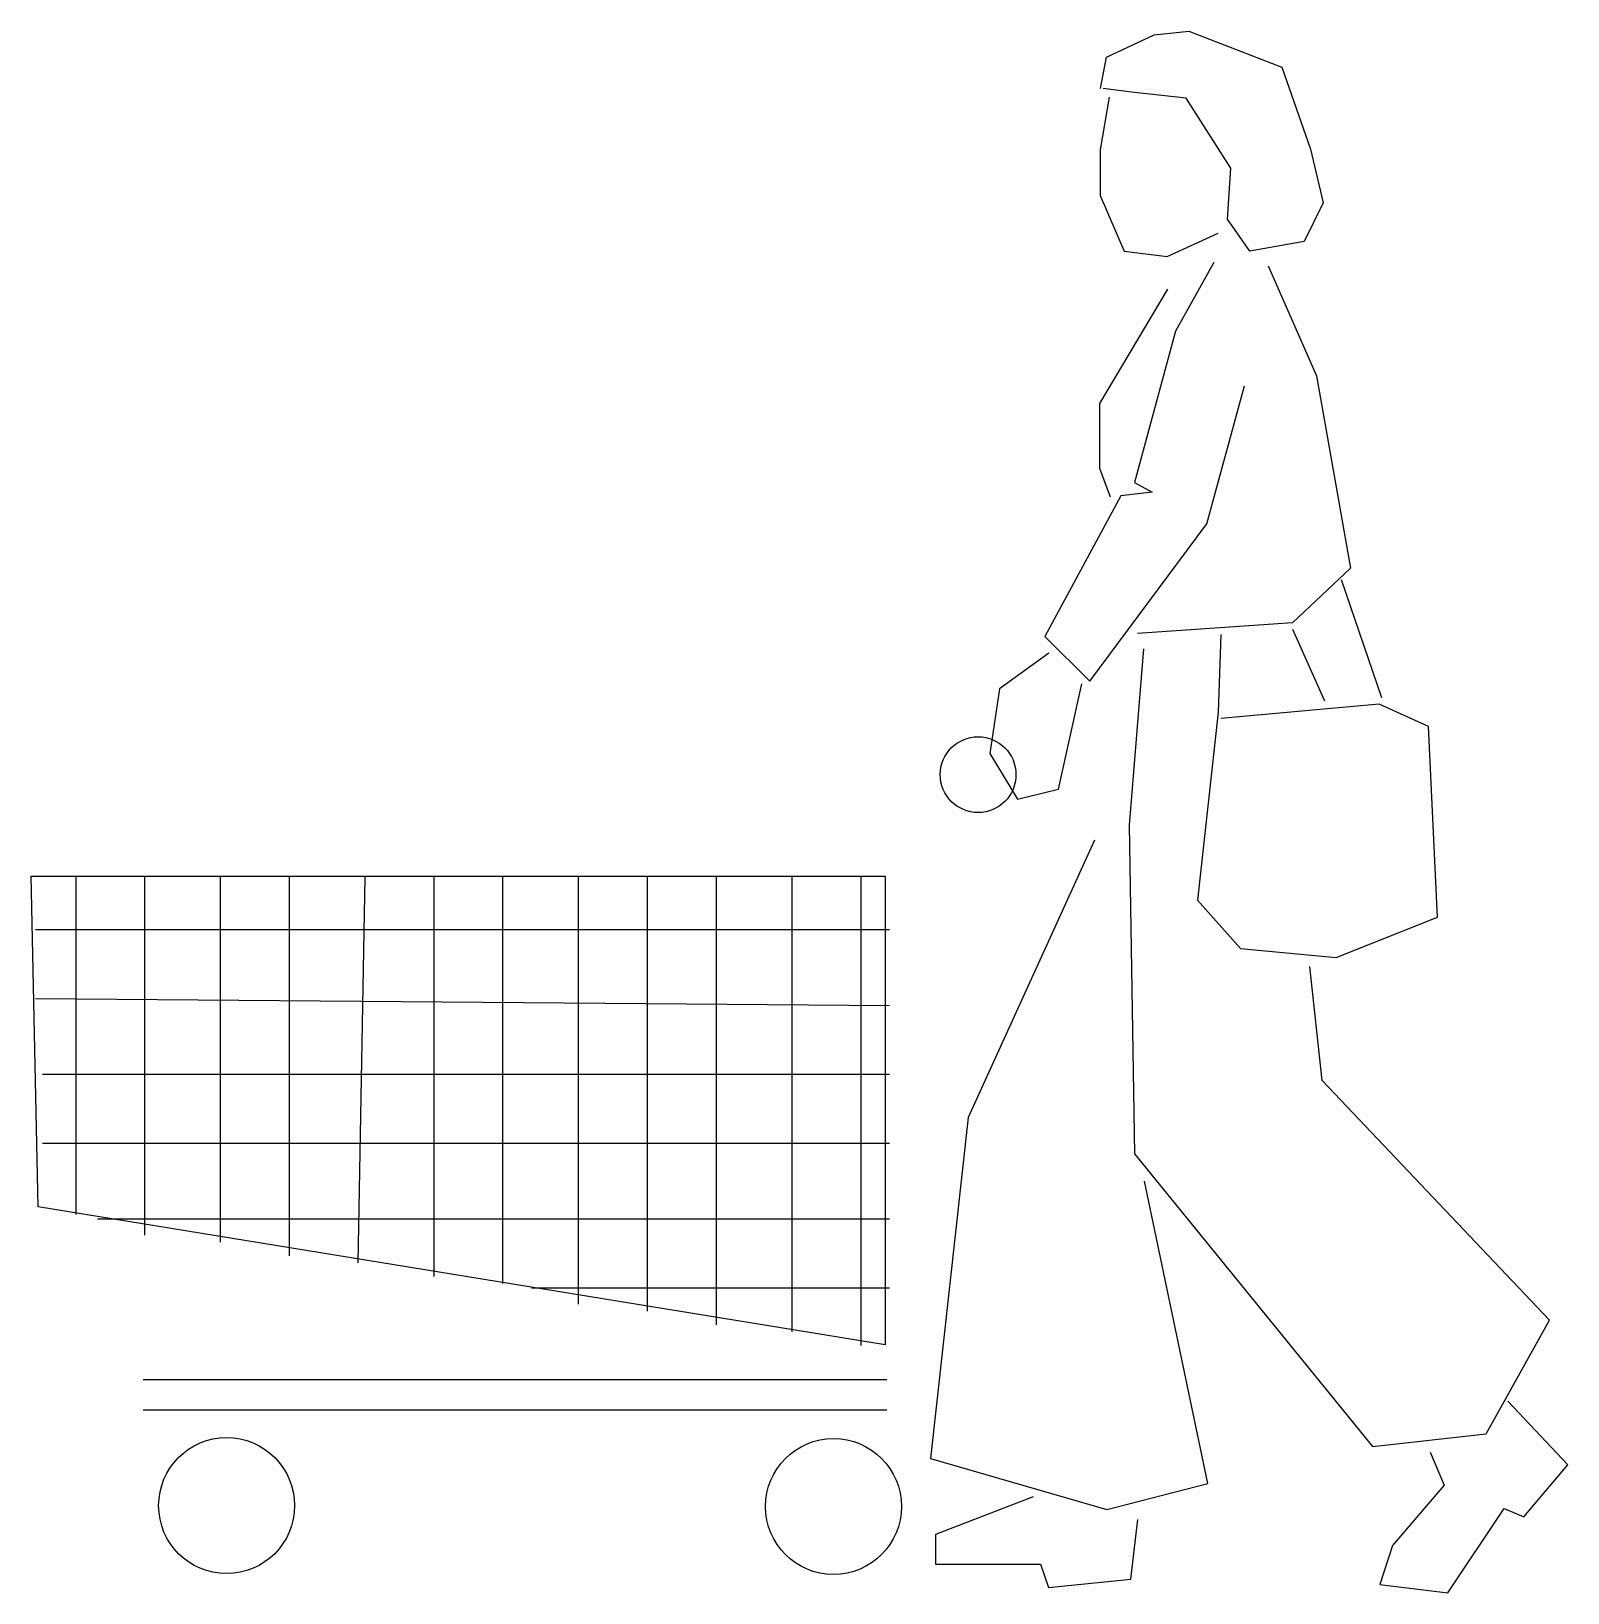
# Model space of a CAD drawing. Header units: millimetres. Extents: x -1580.26 to -1578.7, y 1838.69 to 1840.26.
import ezdxf

# ---------------------------------------------------------------- set-up
doc = ezdxf.new("R2010")
doc.units = ezdxf.units.MM
doc.header["$LTSCALE"] = 10
doc.layers.add('Humanos', color=2, linetype='Continuous')

msp = doc.modelspace()

# ---------------------------------------------------------------- linework, layer by layer
at = {"layer": 'Humanos'}
for p, q in [((-1579.1708, 1840.2375), (-1579.1228, 1840.2601)), ((-1579.1228, 1840.2601), (-1579.0875, 1840.2637)), ((-1579.0875, 1840.2637), (-1578.9935, 1840.2275)), ((-1579.177, 1840.2059), (-1579.1708, 1840.2375)), ((-1578.9935, 1840.2275), (-1578.9646, 1840.1445)), ((-1579.1455, 1840.2023), (-1579.1743, 1840.2059)), ((-1579.0903, 1840.196), (-1579.1455, 1840.2023)), ((-1579.1683, 1840.1972), (-1579.1773, 1840.1438)), ((-1579.0451, 1840.1254), (-1579.0903, 1840.196)), ((-1579.1773, 1840.1438), (-1579.1773, 1840.0977)), ((-1578.9646, 1840.1445), (-1578.9519, 1840.0902)), ((-1579.0486, 1840.0739), (-1579.0451, 1840.1254)), ((-1579.1773, 1840.0977), (-1579.153, 1840.0416)), ((-1578.9519, 1840.0902), (-1578.9709, 1840.0513)), ((-1579.1096, 1840.0362), (-1579.058, 1840.0597)), ((-1579.026, 1840.0414), (-1579.0486, 1840.0739)), ((-1578.9709, 1840.0513), (-1579.026, 1840.0414)), ((-1579.153, 1840.0416), (-1579.1096, 1840.0362)), ((-1579.0622, 1840.0301), (-1579.1011, 1839.9605)), ((-1579.0074, 1840.0267), (-1578.9586, 1839.9155)), ((-1579.1092, 1840.0032), (-1579.1779, 1839.8875)), ((-1579.1011, 1839.9605), (-1579.1427, 1839.8077)), ((-1579.0694, 1839.7661), (-1579.0315, 1839.9054)), ((-1578.9586, 1839.9155), (-1578.9242, 1839.721)), ((-1579.1779, 1839.8875), (-1579.1779, 1839.8223)), ((-1579.1779, 1839.8223), (-1579.167, 1839.7934)), ((-1579.1427, 1839.8077), (-1579.1246, 1839.7978)), ((-1579.1563, 1839.7941), (-1579.2331, 1839.6521)), ((-1579.1246, 1839.7978), (-1579.1563, 1839.7941)), ((-1579.1878, 1839.6069), (-1579.0694, 1839.7661)), ((-1578.9242, 1839.721), (-1578.983, 1839.6659)), ((-1578.8925, 1839.5901), (-1578.9332, 1839.7095)), ((-1578.983, 1839.6659), (-1579.1394, 1839.655)), ((-1579.2331, 1839.6521), (-1579.1878, 1839.6069)), ((-1579.0552, 1839.6543), (-1579.0579, 1839.5756)), ((-1578.983, 1839.6595), (-1578.9505, 1839.5872)), ((-1579.2292, 1839.6352), (-1579.2789, 1839.5991)), ((-1579.1335, 1839.6395), (-1579.148, 1839.4614)), ((-1579.2193, 1839.4977), (-1579.1958, 1839.6044)), ((-1579.2789, 1839.5991), (-1579.2889, 1839.5339)), ((-1579.0579, 1839.5756), (-1579.0787, 1839.3857)), ((-1578.8952, 1839.5838), (-1579.0552, 1839.5693)), ((-1578.8455, 1839.5612), (-1578.8952, 1839.5838)), ((-1578.8364, 1839.3686), (-1578.8455, 1839.5612)), ((-1579.2889, 1839.5339), (-1579.2608, 1839.4878)), ((-1579.2608, 1839.4878), (-1579.2193, 1839.4977)), ((-1579.148, 1839.4614), (-1579.1425, 1839.1294)), ((-1579.1831, 1839.4464), (-1579.3106, 1839.1661)), ((-1580.2576, 1839.4098), (-1579.3945, 1839.4098)), ((-1580.2506, 1839.0757), (-1580.2576, 1839.4098)), ((-1580.2123, 1839.0679), (-1580.2123, 1839.409)), ((-1580.1427, 1839.047), (-1580.1427, 1839.409)), ((-1580.0662, 1839.0401), (-1580.0662, 1839.409)), ((-1579.9966, 1839.0262), (-1579.9966, 1839.409)), ((-1579.927, 1839.0192), (-1579.92, 1839.409)), ((-1579.8504, 1839.0053), (-1579.8504, 1839.409)), ((-1579.7808, 1838.9983), (-1579.7808, 1839.409)), ((-1579.7043, 1838.9774), (-1579.7043, 1839.409)), ((-1579.6347, 1838.9705), (-1579.6347, 1839.409)), ((-1579.5651, 1838.9566), (-1579.5651, 1839.409)), ((-1579.4885, 1838.9496), (-1579.4885, 1839.409)), ((-1579.4189, 1838.9357), (-1579.4189, 1839.409)), ((-1579.3945, 1839.4098), (-1579.3945, 1838.9365)), ((-1579.0787, 1839.3857), (-1579.0354, 1839.3369)), ((-1578.9386, 1839.3279), (-1578.8364, 1839.3686)), ((-1580.2532, 1839.3559), (-1579.3902, 1839.3559)), ((-1579.0354, 1839.3369), (-1578.9386, 1839.3279)), ((-1578.9527, 1839.2036), (-1578.9654, 1839.3185)), ((-1580.2532, 1839.2863), (-1579.3902, 1839.2793)), ((-1580.2463, 1839.2097), (-1579.3902, 1839.2097)), ((-1578.723, 1838.9613), (-1578.9527, 1839.2036)), ((-1579.3106, 1839.1661), (-1579.3486, 1838.8214)), ((-1580.2463, 1839.1401), (-1579.3902, 1839.1401)), ((-1579.1425, 1839.1294), (-1578.902, 1838.8337)), ((-1579.0683, 1838.7961), (-1579.1325, 1839.1018)), ((-1579.3945, 1838.9365), (-1580.2506, 1839.0757)), ((-1580.1906, 1839.0636), (-1579.3902, 1839.0636)), ((-1579.7521, 1838.994), (-1579.3902, 1838.994)), ((-1578.7872, 1838.8464), (-1578.723, 1838.9613)), ((-1579.3928, 1838.9009), (-1580.1445, 1838.9009)), ((-1578.7046, 1838.8152), (-1578.7652, 1838.8793)), ((-1579.3928, 1838.8704), (-1580.1445, 1838.8704)), ((-1578.902, 1838.8337), (-1578.7872, 1838.8464)), ((-1579.3486, 1838.8214), (-1579.1705, 1838.7699)), ((-1578.8438, 1838.8278), (-1578.8294, 1838.7944)), ((-1578.7489, 1838.7627), (-1578.7046, 1838.8152)), ((-1579.2449, 1838.7826), (-1579.3435, 1838.7446)), ((-1579.1705, 1838.7699), (-1579.0683, 1838.7961)), ((-1578.8294, 1838.7944), (-1578.8818, 1838.7337)), ((-1578.8258, 1838.6858), (-1578.7688, 1838.7709)), ((-1578.7688, 1838.7709), (-1578.7489, 1838.7627)), ((-1579.1463, 1838.6994), (-1579.1391, 1838.76)), ((-1579.3435, 1838.7446), (-1579.3435, 1838.7148)), ((-1578.8818, 1838.7337), (-1578.8945, 1838.694)), ((-1579.3435, 1838.7148), (-1579.2377, 1838.7148)), ((-1579.2377, 1838.7148), (-1579.2296, 1838.6913)), ((-1579.2296, 1838.6913), (-1579.1463, 1838.6994)), ((-1578.8945, 1838.694), (-1578.8258, 1838.6858))]:
    msp.add_line(p, q, dxfattribs=at)
for centre, radius in [((-1579.3006, 1839.5125), 0.0383), ((-1580.0601, 1838.7739), 0.0687), ((-1579.4467, 1838.773), 0.0687)]:
    msp.add_circle(centre, radius, dxfattribs=at)

doc.saveas('drawing.dxf')
